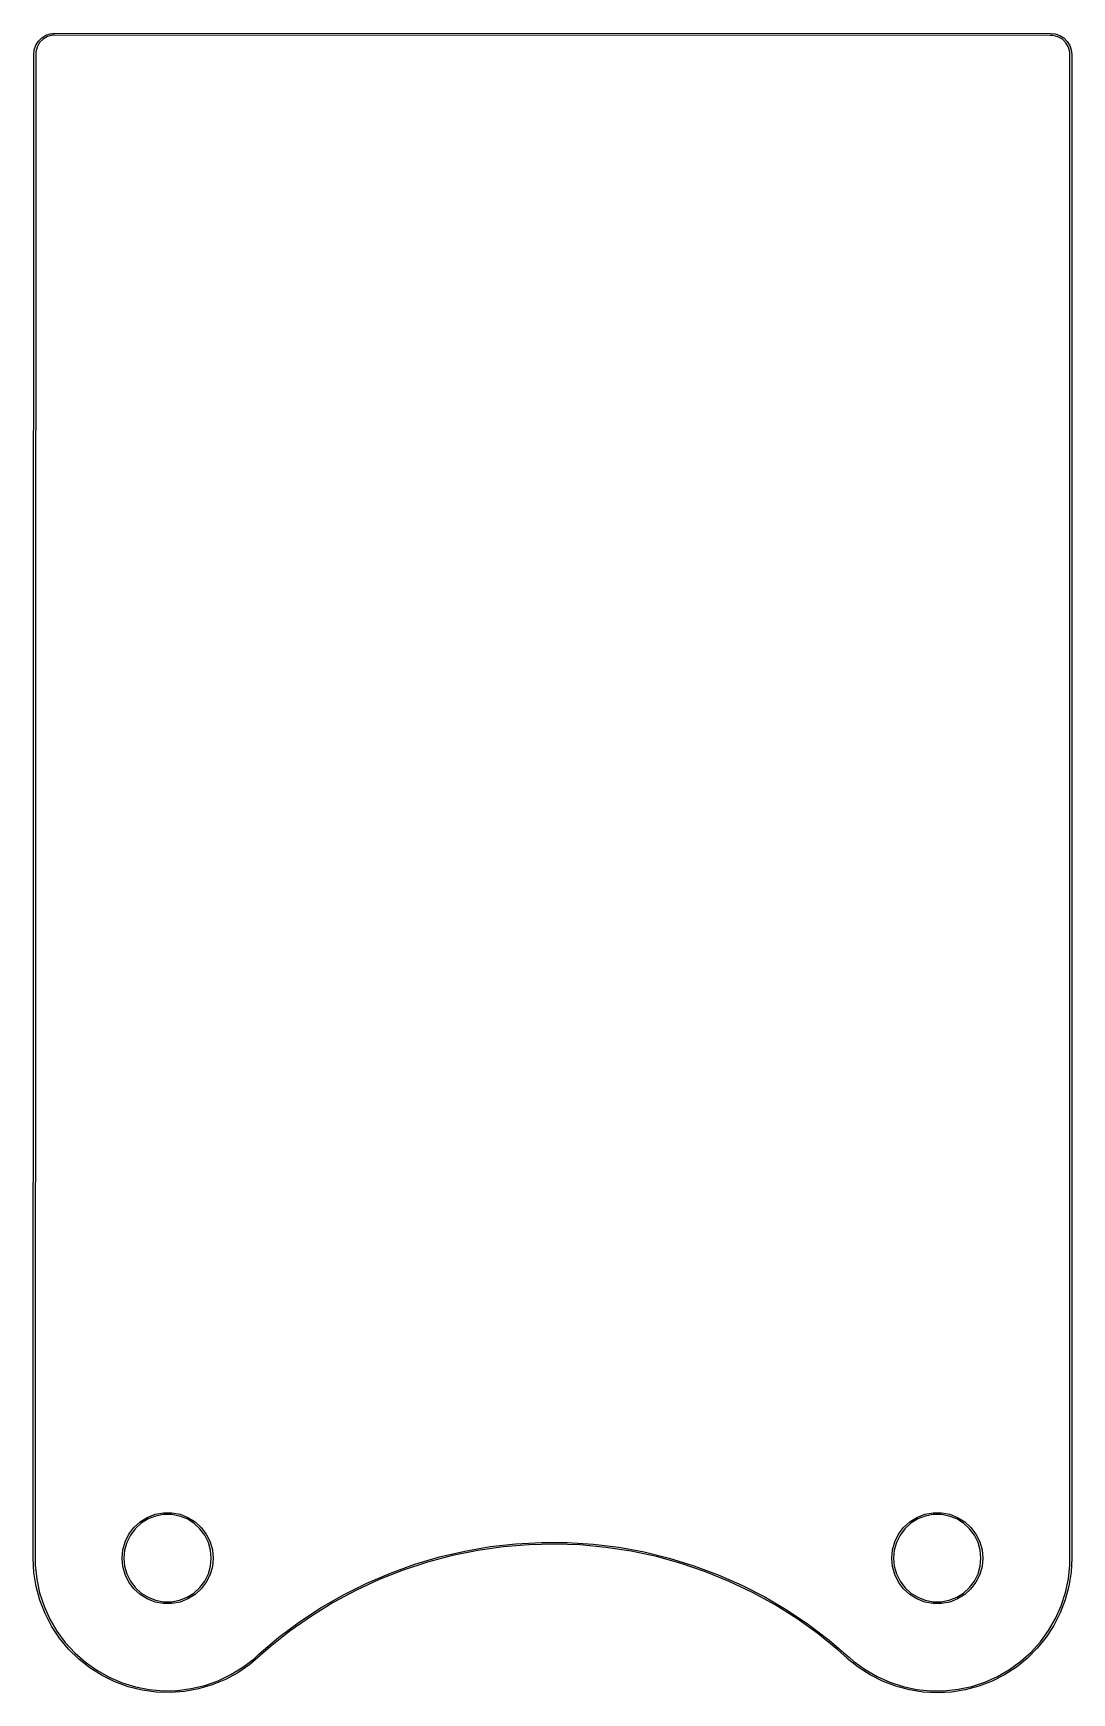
# Model space of a CAD drawing. Extents: x 158.2 to 183.8, y -99.3 to -58.4.
import ezdxf

# ---------------------------------------------------------------- set-up
doc = ezdxf.new("R2010")
doc.units = 0
doc.layers.add('BLACK', color=7, linetype='CONTINUOUS')

msp = doc.modelspace()

# ---------------------------------------------------------------- linework, layer by layer
at = {"layer": 'BLACK', "linetype": 'CONTINUOUS'}
for p, q in [((158.309559, -58.572643), (158.392687, -58.489523)), ((158.42836, -58.519892), (158.339924, -58.608319)), ((158.392687, -58.489523), (158.492226, -58.426984)), ((158.536669, -58.457365), (158.42836, -58.519892)), ((158.492226, -58.426984), (158.603184, -58.388161)), ((158.657469, -58.424999), (158.536669, -58.457365)), ((158.603184, -58.388161), (158.72, -58.375)), ((158.719995, -58.424999), (158.657469, -58.424999)), ((158.719996, -58.425), (158.719995, -58.424999)), ((183.296443, -58.428553), (158.719996, -58.425)), ((158.72, -58.375), (158.720002, -58.375)), ((158.720002, -58.375), (158.720004, -58.375)), ((158.720004, -58.375), (183.29645, -58.378553)), ((183.296445, -58.428553), (183.296443, -58.428552)), ((183.296443, -58.428552), (183.296443, -58.428553)), ((183.358973, -58.428559), (183.296445, -58.428553)), ((183.29645, -58.378553), (183.413261, -58.391726)), ((183.479766, -58.460938), (183.358973, -58.428559)), ((183.413261, -58.391726), (183.524212, -58.430561)), ((183.588062, -58.523477), (183.479766, -58.460938)), ((183.524212, -58.430561), (183.62374, -58.493112)), ((183.676481, -58.611914), (183.588062, -58.523477)), ((183.62374, -58.493112), (183.706853, -58.576242)), ((158.182205, -95.999991), (158.195, -58.899938)), ((158.195, -58.899936), (158.208174, -58.783129)), ((158.195, -58.899938), (158.195, -58.899936)), ((158.208174, -58.783129), (158.247009, -58.672175)), ((158.245, -58.899955), (158.232205, -96)), ((158.245, -58.899949), (158.244998, -58.899952)), ((158.244998, -58.899952), (158.245, -58.899955)), ((158.245006, -58.837418), (158.245, -58.899949)), ((158.277385, -58.716621), (158.245006, -58.837418)), ((158.247009, -58.672175), (158.309559, -58.572643)), ((158.339924, -58.608319), (158.277385, -58.716621)), ((183.738999, -58.720223), (183.676481, -58.611914)), ((183.706853, -58.576242), (183.769384, -58.675783)), ((183.771353, -58.841022), (183.738999, -58.720223)), ((183.769384, -58.675783), (183.808198, -58.786742)), ((183.771347, -58.90355), (183.771353, -58.841022)), ((183.771393, -58.90355), (183.771347, -58.90355)), ((183.771393, -58.903552), (183.771393, -58.90355)), ((183.771393, -58.903554), (183.771393, -58.903552)), ((183.772347, -95.999999), (183.771393, -58.903554)), ((183.808198, -58.786742), (183.821329, -58.903398)), ((183.821329, -58.903398), (183.821393, -58.903552)), ((183.821393, -58.903552), (183.822347, -95.999999)), ((160.822036, -95.102231), (160.998544, -94.992941)), ((160.998544, -94.992941), (161.192129, -94.917946)), ((161.204552, -94.961608), (161.018779, -95.033577)), ((161.192129, -94.917946), (161.396198, -94.879799)), ((161.400387, -94.925), (161.204552, -94.961608)), ((161.396198, -94.879799), (161.603802, -94.879799)), ((161.599613, -94.925), (161.400387, -94.925)), ((161.795448, -94.961608), (161.599613, -94.925)), ((161.603802, -94.879799), (161.807871, -94.917946)), ((161.981221, -95.033577), (161.795448, -94.961608)), ((161.807871, -94.917946), (162.001456, -94.992941)), ((162.001456, -94.992941), (162.177964, -95.102231)), ((179.822036, -95.102231), (179.998544, -94.992941)), ((179.998544, -94.992941), (180.192129, -94.917946)), ((180.204552, -94.961608), (180.018779, -95.033577)), ((180.192129, -94.917946), (180.396198, -94.879799)), ((180.400387, -94.925), (180.204552, -94.961608)), ((180.396198, -94.879799), (180.603802, -94.879799)), ((180.599613, -94.925), (180.400387, -94.925)), ((180.795448, -94.961608), (180.599613, -94.925)), ((180.603802, -94.879799), (180.807871, -94.917946)), ((180.981221, -95.033577), (180.795448, -94.961608)), ((180.807871, -94.917946), (181.001456, -94.992941)), ((181.001456, -94.992941), (181.177964, -95.102231)), ((160.543506, -95.407764), (160.668615, -95.242092)), ((160.702162, -95.272675), (160.582101, -95.431661)), ((160.668615, -95.242092), (160.822036, -95.102231)), ((160.849393, -95.138457), (160.702162, -95.272675)), ((161.018779, -95.033577), (160.849393, -95.138457)), ((162.150607, -95.138457), (161.981221, -95.033577)), ((162.297838, -95.272675), (162.150607, -95.138457)), ((162.177964, -95.102231), (162.331385, -95.242092)), ((162.417899, -95.431661), (162.297838, -95.272675)), ((162.331385, -95.242092), (162.456494, -95.407764)), ((179.543506, -95.407764), (179.668615, -95.242092)), ((179.702162, -95.272675), (179.582101, -95.431661)), ((179.668615, -95.242092), (179.822036, -95.102231)), ((179.849393, -95.138457), (179.702162, -95.272675)), ((180.018779, -95.033577), (179.849393, -95.138457)), ((181.150607, -95.138457), (180.981221, -95.033577)), ((181.297838, -95.272675), (181.150607, -95.138457)), ((181.177964, -95.102231), (181.331385, -95.242092)), ((181.417899, -95.431661), (181.297838, -95.272675)), ((181.331385, -95.242092), (181.456494, -95.407764)), ((160.375, -96), (160.394155, -95.793282)), ((160.394155, -95.793282), (160.450969, -95.593603)), ((160.438777, -95.801623), (160.420395, -96)), ((160.493298, -95.610002), (160.438777, -95.801623)), ((160.450969, -95.593603), (160.543506, -95.407764)), ((160.582101, -95.431661), (160.493298, -95.610002)), ((162.506702, -95.610002), (162.417899, -95.431661)), ((162.456494, -95.407764), (162.549031, -95.593603)), ((162.561223, -95.801623), (162.506702, -95.610002)), ((162.549031, -95.593603), (162.605845, -95.793282)), ((162.579605, -96), (162.561223, -95.801623)), ((162.605845, -95.793282), (162.625, -96)), ((169.155291, -95.810655), (168.53312, -95.936669)), ((168.834285, -95.824682), (169.462494, -95.716487)), ((169.783771, -95.721272), (169.155291, -95.810655)), ((169.462494, -95.716487), (170.095959, -95.645246)), ((170.416404, -95.668826), (169.783771, -95.721272)), ((170.095959, -95.645246), (170.732507, -95.611202)), ((171.051023, -95.653497), (170.416404, -95.668826)), ((170.732507, -95.611202), (171.369957, -95.614472)), ((171.685452, -95.675337), (171.051023, -95.653497)), ((171.369957, -95.614472), (172.006123, -95.655046)), ((172.317514, -95.734272), (171.685452, -95.675337)), ((172.006123, -95.655046), (172.638823, -95.732784)), ((172.945044, -95.830099), (172.317514, -95.734272)), ((172.638823, -95.732784), (173.265889, -95.84742)), ((179.375, -96), (179.394155, -95.793282)), ((179.394155, -95.793282), (179.450969, -95.593603)), ((179.438777, -95.801623), (179.420395, -96)), ((179.493298, -95.610002), (179.438777, -95.801623)), ((179.450969, -95.593603), (179.543506, -95.407764)), ((179.582101, -95.431661), (179.493298, -95.610002)), ((181.506702, -95.610002), (181.417899, -95.431661)), ((181.456494, -95.407764), (181.549031, -95.593603)), ((181.561223, -95.801623), (181.506702, -95.610002)), ((181.549031, -95.593603), (181.605845, -95.793282)), ((181.579605, -96), (181.561223, -95.801623)), ((181.605845, -95.793282), (181.625, -96)), ((158.182206, -95.999994), (158.182205, -95.999991)), ((158.182205, -96), (158.182206, -95.999994)), ((158.182206, -96), (158.182205, -96)), ((158.200867, -96.351397), (158.182206, -96)), ((158.232206, -96), (158.232173, -96.17354)), ((158.232173, -96.17354), (158.268933, -96.518669)), ((158.232205, -96), (158.232206, -96)), ((160.394155, -96.206718), (160.375, -96)), ((160.450969, -96.406397), (160.394155, -96.206718)), ((160.420395, -96), (160.438777, -96.198377)), ((160.438777, -96.198377), (160.493298, -96.389998)), ((162.506702, -96.389998), (162.561223, -96.198377)), ((162.605845, -96.206718), (162.549031, -96.406397)), ((162.561223, -96.198377), (162.579605, -96)), ((162.625, -96), (162.605845, -96.206718)), ((167.002595, -96.366654), (167.602223, -96.150324)), ((167.919391, -96.098882), (167.316208, -96.296737)), ((167.602223, -96.150324), (168.213485, -95.96946)), ((168.53312, -95.936669), (167.919391, -96.098882)), ((168.213485, -95.96946), (168.834285, -95.824682)), ((173.565889, -95.962491), (172.945044, -95.830099)), ((173.265889, -95.84742), (173.88517, -95.99856)), ((174.177921, -96.130992), (173.565889, -95.962491)), ((173.88517, -95.99856), (174.494544, -96.185687)), ((174.779042, -96.335026), (174.177921, -96.130992)), ((174.494544, -96.185687), (175.091921, -96.408158)), ((179.394155, -96.206718), (179.375, -96)), ((179.450969, -96.406397), (179.394155, -96.206718)), ((179.420395, -96), (179.438777, -96.198377)), ((179.438777, -96.198377), (179.493298, -96.389998)), ((181.506702, -96.389998), (181.561223, -96.198377)), ((181.605845, -96.206718), (181.549031, -96.406397)), ((181.561223, -96.198377), (181.579605, -96)), ((181.625, -96), (181.605845, -96.206718)), ((183.736542, -96.512312), (183.772352, -96.171396)), ((183.772347, -96), (183.772347, -95.999999)), ((183.772352, -96.171396), (183.772347, -96)), ((183.822347, -96), (183.804168, -96.347077)), ((183.822347, -95.999999), (183.822347, -96)), ((158.256641, -96.69884), (158.200867, -96.351397)), ((158.268933, -96.518669), (158.34204, -96.857963)), ((160.543506, -96.592236), (160.450969, -96.406397)), ((160.493298, -96.389998), (160.582101, -96.568339)), ((160.668615, -96.757908), (160.543506, -96.592236)), ((160.582101, -96.568339), (160.702162, -96.727325)), ((162.297838, -96.727325), (162.417899, -96.568339)), ((162.456494, -96.592236), (162.331385, -96.757908)), ((162.417899, -96.568339), (162.506702, -96.389998)), ((162.549031, -96.406397), (162.456494, -96.592236)), ((165.846415, -96.902627), (166.416656, -96.617709)), ((166.725639, -96.529556), (166.149709, -96.796541)), ((166.416656, -96.617709), (167.002595, -96.366654)), ((167.316208, -96.296737), (166.725639, -96.529556)), ((175.367191, -96.573893), (174.779042, -96.335026)), ((175.091921, -96.408158), (175.675253, -96.665212)), ((175.940351, -96.846774), (175.367191, -96.573893)), ((179.543506, -96.592236), (179.450969, -96.406397)), ((179.493298, -96.389998), (179.582101, -96.568339)), ((179.668615, -96.757908), (179.543506, -96.592236)), ((179.582101, -96.568339), (179.702162, -96.727325)), ((181.297838, -96.727325), (181.417899, -96.568339)), ((181.456494, -96.592236), (181.331385, -96.757908)), ((181.417899, -96.568339), (181.506702, -96.389998)), ((181.549031, -96.406397), (181.456494, -96.592236)), ((183.665313, -96.847622), (183.736542, -96.512312)), ((183.804168, -96.347077), (183.749831, -96.690355)), ((158.348899, -97.038423), (158.256641, -96.69884)), ((158.34204, -96.857963), (158.450671, -97.187605)), ((158.476605, -97.366324), (158.348899, -97.038423)), ((160.822036, -96.897769), (160.668615, -96.757908)), ((160.702162, -96.727325), (160.849393, -96.861543)), ((160.998544, -97.007059), (160.822036, -96.897769)), ((160.849393, -96.861543), (161.018779, -96.966423)), ((161.192129, -97.082054), (160.998544, -97.007059)), ((161.018779, -96.966423), (161.204552, -97.038392)), ((161.204552, -97.038392), (161.400387, -97.075)), ((161.599613, -97.075), (161.795448, -97.038392)), ((161.795448, -97.038392), (161.981221, -96.966423)), ((162.001456, -97.007059), (161.807871, -97.082054)), ((161.981221, -96.966423), (162.150607, -96.861543)), ((162.177964, -96.897769), (162.001456, -97.007059)), ((162.150607, -96.861543), (162.297838, -96.727325)), ((162.331385, -96.757908), (162.177964, -96.897769)), ((165.293828, -97.220432), (165.846415, -96.902627)), ((166.149709, -96.796541), (165.590393, -97.096776)), ((175.675253, -96.665212), (176.24254, -96.955966)), ((176.496557, -97.152733), (175.940351, -96.846774)), ((176.24254, -96.955966), (176.791838, -97.279425)), ((179.822036, -96.897769), (179.668615, -96.757908)), ((179.702162, -96.727325), (179.849393, -96.861543)), ((179.998544, -97.007059), (179.822036, -96.897769)), ((179.849393, -96.861543), (180.018779, -96.966423)), ((180.192129, -97.082054), (179.998544, -97.007059)), ((180.018779, -96.966423), (180.204552, -97.038392)), ((180.204552, -97.038392), (180.400387, -97.075)), ((180.599613, -97.075), (180.795448, -97.038392)), ((180.795448, -97.038392), (180.981221, -96.966423)), ((181.001456, -97.007059), (180.807871, -97.082054)), ((180.981221, -96.966423), (181.150607, -96.861543)), ((181.177964, -96.897769), (181.001456, -97.007059)), ((181.150607, -96.861543), (181.297838, -96.727325)), ((181.331385, -96.757908), (181.177964, -96.897769)), ((183.659929, -97.026079), (183.535447, -97.350574)), ((183.559444, -97.173656), (183.665313, -96.847622)), ((183.749831, -96.690355), (183.659929, -97.026079)), ((158.450671, -97.187605), (158.593605, -97.503888)), ((158.638322, -97.678855), (158.476605, -97.366324)), ((161.396198, -97.120201), (161.192129, -97.082054)), ((161.603802, -97.120201), (161.396198, -97.120201)), ((161.400387, -97.075), (161.599613, -97.075)), ((161.807871, -97.082054), (161.603802, -97.120201)), ((165.049607, -97.429233), (164.529207, -97.792771)), ((164.760788, -97.570034), (165.293828, -97.220432)), ((165.590393, -97.096776), (165.049607, -97.429233)), ((177.033903, -97.490721), (176.496557, -97.152733)), ((176.791838, -97.279425), (177.321262, -97.634478)), ((180.396198, -97.120201), (180.192129, -97.082054)), ((180.603802, -97.120201), (180.396198, -97.120201)), ((180.400387, -97.075), (180.599613, -97.075)), ((180.807871, -97.082054), (180.603802, -97.120201)), ((183.535447, -97.350574), (183.377747, -97.660289)), ((183.420095, -97.486846), (183.559444, -97.173656)), ((158.593605, -97.503888), (158.769233, -97.803254)), ((158.832229, -97.9725), (158.638322, -97.678855)), ((158.769233, -97.803254), (158.97558, -98.082334)), ((164.529207, -97.792771), (164.030977, -98.186144)), ((164.249124, -97.950235), (164.760788, -97.570034)), ((177.550545, -97.85958), (177.033903, -97.490721)), ((177.321262, -97.634478), (177.828998, -98.01991)), ((178.044713, -98.258045), (177.550545, -97.85958)), ((183.047405, -98.061164), (183.248791, -97.783765)), ((183.377747, -97.660289), (183.188555, -97.951835)), ((183.248791, -97.783765), (183.420095, -97.486846)), ((159.056147, -98.243957), (158.832229, -97.9725)), ((158.97558, -98.082334), (159.210325, -98.33799)), ((159.307557, -98.490171), (159.056147, -98.243957)), ((163.76059, -98.359731), (164.249124, -97.950235)), ((164.030977, -98.186144), (163.793817, -98.397093)), ((177.828998, -98.01991), (178.313305, -98.434397)), ((178.279695, -98.471416), (178.044713, -98.258045)), ((182.969941, -98.222022), (182.724298, -98.467892)), ((182.818142, -98.316006), (183.047405, -98.061164)), ((183.188555, -97.951835), (182.969941, -98.222022)), ((159.210325, -98.33799), (159.470826, -98.567346)), ((159.583629, -98.708372), (159.307557, -98.490171)), ((159.470826, -98.567346), (159.754154, -98.767821)), ((163.52777, -98.626006), (163.238237, -98.826002)), ((163.359875, -98.692522), (163.634587, -98.480393)), ((163.793715, -98.397137), (163.52777, -98.626006)), ((163.634587, -98.480393), (163.759913, -98.360354)), ((163.759913, -98.360354), (163.759914, -98.360354)), ((163.759914, -98.360354), (163.760346, -98.360145)), ((163.760346, -98.360145), (163.760589, -98.359731)), ((163.760589, -98.359731), (163.76059, -98.359731)), ((163.793817, -98.397093), (163.793715, -98.397137)), ((178.27971, -98.4714), (178.279695, -98.471416)), ((178.279987, -98.471525), (178.27971, -98.4714)), ((178.280256, -98.471988), (178.279987, -98.471525)), ((178.550644, -98.690353), (178.280256, -98.471988)), ((178.313305, -98.434397), (178.31332, -98.43438)), ((178.31332, -98.43438), (178.313514, -98.43472)), ((178.313514, -98.43472), (178.313662, -98.434786)), ((178.313662, -98.434786), (178.441185, -98.549304)), ((178.441185, -98.549304), (178.71877, -98.750434)), ((182.286298, -98.747145), (182.563511, -98.545504)), ((182.724298, -98.467892), (182.454313, -98.686755)), ((182.563511, -98.545504), (182.818142, -98.316006)), ((159.881259, -98.896107), (159.583629, -98.708372)), ((159.754154, -98.767821), (160.057121, -98.93716)), ((160.197098, -99.051263), (159.881259, -98.896107)), ((160.057121, -98.93716), (160.376319, -99.073459)), ((160.527594, -99.172095), (160.197098, -99.051263)), ((160.376319, -99.073459), (160.708158, -99.175185)), ((162.423709, -99.139359), (162.751012, -99.023868)), ((162.92915, -98.994209), (162.603987, -99.128733)), ((162.751012, -99.023868), (163.064242, -98.874362)), ((163.238237, -98.826002), (162.92915, -98.994209)), ((163.064242, -98.874362), (163.359875, -98.692522)), ((178.842364, -98.879276), (178.550644, -98.690353)), ((178.71877, -98.750434), (179.015846, -98.921465)), ((179.152224, -99.036691), (178.842364, -98.879276)), ((179.015846, -98.921465), (179.329165, -99.060525)), ((179.476834, -99.160873), (179.152224, -99.036691)), ((179.329165, -99.060525), (179.655296, -99.166093)), ((181.350539, -99.16453), (181.676475, -99.058361)), ((181.853372, -99.034201), (181.528991, -99.158982)), ((181.676475, -99.058361), (181.989537, -98.918724)), ((182.162941, -98.876216), (181.853372, -99.034201)), ((181.989537, -98.918724), (182.286298, -98.747145)), ((182.454313, -98.686755), (182.162941, -98.876216)), ((160.869029, -99.257243), (160.527594, -99.172095)), ((160.708158, -99.175185), (161.048904, -99.241192)), ((161.217561, -99.30575), (160.869029, -99.257243)), ((161.048904, -99.241192), (161.394725, -99.270738)), ((161.569271, -99.317071), (161.217561, -99.30575)), ((161.394725, -99.270738), (161.74173, -99.263492)), ((161.920201, -99.291077), (161.569271, -99.317071)), ((161.74173, -99.263492), (162.086016, -99.219534)), ((162.266405, -99.228061), (161.920201, -99.291077)), ((162.086016, -99.219534), (162.423709, -99.139359)), ((162.603987, -99.128733), (162.266405, -99.228061)), ((179.812641, -99.250466), (179.476834, -99.160873)), ((179.655296, -99.166093), (179.990672, -99.237013)), ((180.155969, -99.304487), (179.812641, -99.250466)), ((179.990672, -99.237013), (180.331621, -99.272509)), ((180.503062, -99.322346), (180.155969, -99.304487)), ((180.331621, -99.272509), (180.674412, -99.272193)), ((180.850122, -99.303847), (180.503062, -99.322346)), ((180.674412, -99.272193), (181.015295, -99.236068)), ((181.193351, -99.249193), (180.850122, -99.303847)), ((181.015295, -99.236068), (181.350539, -99.16453)), ((181.528991, -99.158982), (181.193351, -99.249193))]:
    msp.add_line(p, q, dxfattribs=at)

doc.saveas('drawing.dxf')
